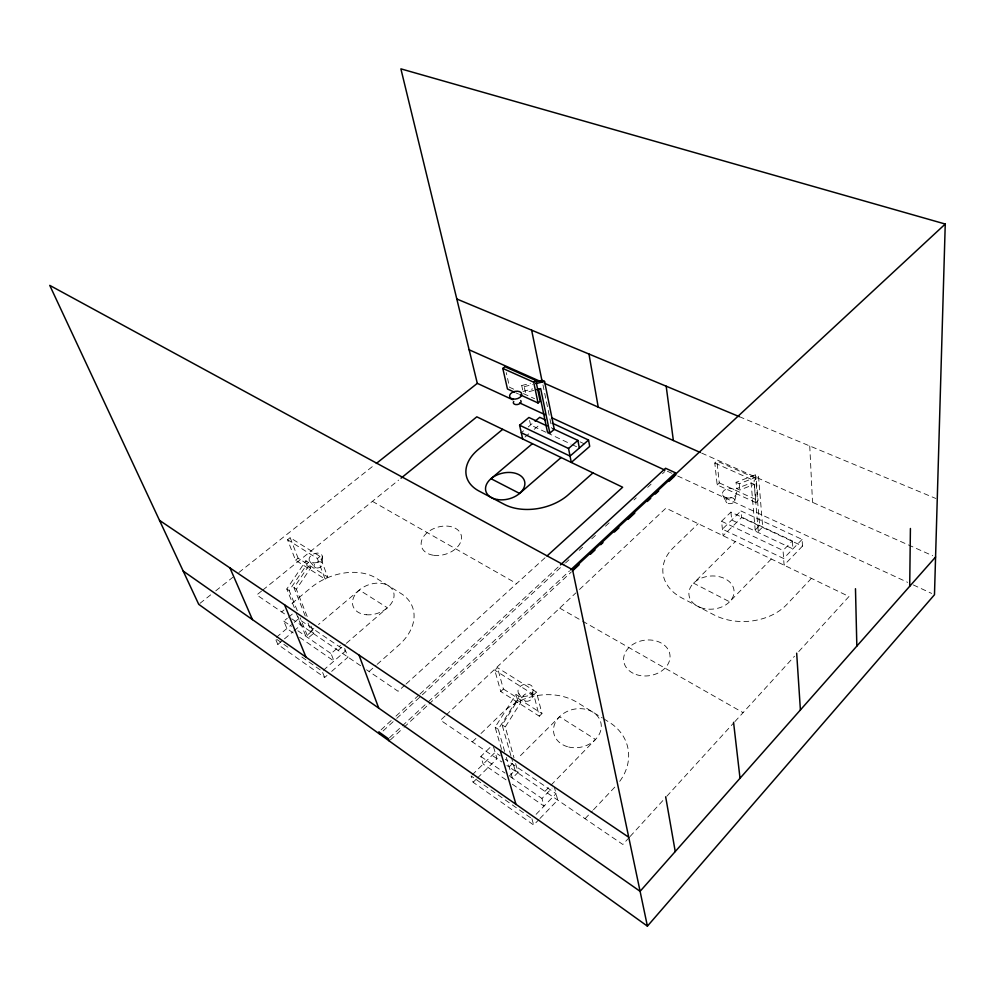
<?xml version="1.0" encoding="UTF-8"?>
<svg xmlns="http://www.w3.org/2000/svg" width="995" height="995" viewBox="0 0 995 995"><rect width="100%" height="100%" fill="white"/><g stroke="black" fill="none" stroke-linecap="round" stroke-linejoin="round"><path stroke-width="0.75" stroke-dasharray="4.97 3.73" d="M532.375 697.296L533.27 690.095M734.683 500.895L736.462 493.707M501.579 749.409L495.112 727.221L515.995 694.361L519.141 696.363L520.771 702.47L505.249 726.972L513.967 757.717M504.664 751.486L498.246 729.285L519.141 696.363M510.908 755.653L502.127 724.907L517.636 700.468L515.995 694.361M294.321 607.634L286.809 589.003L305.9 560.77L308.313 562.312L310.564 568.17L296.348 589.239L307.604 617.584M297.281 610.669L289.197 590.595L308.313 562.312M305.241 615.992L293.96 587.659L308.151 566.64L305.9 560.77M629.126 837.579L622.845 844.469L506.915 765.453M630.171 836.434L665.767 797.393M666.812 796.249L733.812 722.78M734.87 721.636L794.532 656.202M798.724 651.601L848.971 596.502L665.941 508.134L576.913 591.913M585.06 818.711L592.448 810.875M593.493 809.756L615.631 786.249M811.41 578.369L786.821 604.462A51.367 37.3 -3.5 0 1 713.701 614.736L681.911 597.983A50.347 36.206 -5.1 0 1 673.478 547.548L698.167 523.693M530.621 817.778L471.108 775.963L473.135 782.269L533.681 825.004L538.904 819.582M539.949 818.499L557.71 800.067L554.402 787.294M802.48 546.093L784.085 565.172L783.053 550.484L792.393 540.882L730.915 512.089L721.549 521.243L723.116 535.745L741.573 517.549L740.939 510.957L802.094 539.414L802.48 546.093L741.573 517.549M536.094 814.333L556.056 793.687L505.298 759.247M802.094 539.414L783.612 558.506L722.407 529.153L740.939 510.957M512.35 784.222L544.054 806.112L541.976 798.463L552.051 788.09M544.937 791.361L595.507 739.447L559.551 716.686L517.873 758.202M771.287 559.003L729.609 601.788L693.565 583.182L735.293 541.616M515.634 763.575L518.134 772.356L512.375 778.127L506.38 757.406M758.265 531.417L762.692 526.977L758.513 476.232L755.367 474.839L736.064 482.326L736.673 488.595L739.832 490.037L754.235 484.329L758.265 531.417L755.205 529.974L751.101 482.923L736.673 488.595M509.34 776.038L515.087 770.292L511.33 757.12M755.205 529.974L759.645 525.547L755.367 474.839M509.104 766.934L513.482 762.568M539.315 716.201L541.964 713.589L536.504 692.122L497.475 667.657L494.789 670.182L500.759 691.537L539.315 716.201L533.805 694.746L494.789 670.182M755.951 502.637L758.053 500.572L756.212 478.508L716.935 461.033L714.796 463.048L717.171 484.901L755.951 502.637L754.073 480.585L756.212 478.508M473.135 782.269L476.394 779.06M477.476 777.99L497.027 758.712L493.259 745.989M472.202 774.881L495.137 752.357L500.224 755.802M506.02 779.844L483.197 764.085L480.846 756.474L491.779 745.79M533.805 694.746L536.504 692.122M472.326 741.872L476.655 737.693M480.983 733.514L502.637 712.594A54.638 43.73 -15.5 0 1 577.224 702.445L602.348 717.98M500.759 691.537L503.395 689.013L497.475 667.657M717.171 484.901L719.273 482.886L716.935 461.033M445.063 715.977L440.549 720.218L501.791 761.959M446.195 714.92L575.782 592.97M390.388 739.932L402.888 728.328M404.032 727.27L427.9 705.107M429.032 704.05L571.142 572.175M389.555 737.705L427.141 702.88M428.285 701.823L569.501 570.956M381.11 729.795L391.396 720.343M395.96 716.139L418.808 695.132M419.952 694.075L559.339 565.944M383.087 730.964L395.624 719.41M396.769 718.353L564.414 564.003M565.546 562.959L568.966 559.812M579.227 550.359L582.66 547.213M591.776 538.805L596.341 534.613M605.457 526.206L610.022 522.002M633.977 499.963L636.253 497.861M647.658 487.351L651.078 484.204M662.483 473.707L664.76 471.605M404.965 685.033L398.087 691.276L366.558 669.784M406.109 683.988L545.894 556.989M369.095 671.513L375.986 665.394M377.13 664.374L398.958 645.021A49.489 34.924 -21 0 0 400.997 593.505L376.197 578.17A48.792 33.743 -21.5 0 0 310.987 587.684L289.868 605.134M287.916 647.198L275.217 638.28L277.841 644.437L324.668 677.483L327.007 675.456M331.671 671.389L348.001 657.135L344.693 648.417M323.35 670.269L345.638 650.917L298.438 618.89L292.63 623.741M338.126 650.407L345.165 644.312M346.335 643.305L387.416 607.771L359.344 590.01L318.499 624.549M299.619 637.322L333.972 661.041L331.049 653.578L340.452 645.469M310.987 626.091L313.811 633.181L308.239 637.907L300.167 617.833M310.328 631.464L313.823 628.504M308.064 623.081L311.46 631.589L305.888 636.29L297.791 616.228M277.841 644.437L292.853 631.837M293.998 630.867L300.925 625.059L295.95 612.709M524.987 437.054L529.576 433.198M534.166 429.355L538.755 425.499M276.386 637.31L291.51 624.673M521.293 432.726L523.606 430.785M528.208 426.942L533.967 422.129M293.251 632.932L286.896 628.541L283.824 621.141L287.306 618.243M288.475 617.273L293.127 613.417M325.129 579.152L327.703 577.025L320.004 556.404L290.154 537.686L287.555 539.75L295.54 560.21L325.129 579.152L317.393 558.531L287.555 539.75M281.66 611.913L283.998 609.972M317.393 558.531L320.004 556.404M295.54 560.21L298.09 558.145L327.703 577.025M261.573 591.055L256.76 594.948L286.05 614.91M262.779 590.085L398.647 480.1M199.945 603.368L210.89 594.687M215.766 590.831L232.793 577.311M238.875 572.498L373.896 465.374M736.064 482.326L739.235 483.757L758.513 476.232M533.768 390.401L525.484 392.577L524.203 386.669L521.716 385.538L522.673 389.965M522.997 391.445L532.661 388.908M524.203 386.669L532.922 384.418M521.716 385.538L530.422 383.299M739.335 416.656L935.822 498.47M701.649 453.086L932.75 555.745M714.796 463.048L754.073 480.585M751.101 482.923L754.235 484.329M513.731 389.194L509.552 387.291L506.256 372.603M523.457 393.634L534.589 398.696M719.273 482.886L758.053 500.572M515.808 392.801L518.582 394.07M667.309 471.207L672.023 473.384M677.67 475.996L907.676 582.349M913.323 584.948L931.668 593.43M579.973 441.817L586.926 445.076M545.882 432.228L530.559 424.989L529.576 420.487M547.275 432.887L570.968 444.081M572.361 444.74L576.553 446.705M721.549 521.243L783.053 550.484M372.391 501.343L516.629 583.567M559.688 608.119L581.267 620.407M582.61 621.178L743.054 712.644M603.666 718.8L608.952 722.059A55.62 45.384 -13.8 0 1 619.039 782.269M503.395 689.013L541.964 713.589M308.151 566.64L310.564 568.17M517.636 700.468L520.771 702.47M293.96 587.659L296.348 589.239M502.127 724.907L505.249 726.972M286.809 589.003L289.197 590.595M495.112 727.221L498.246 729.285M311.46 631.589L313.811 633.181M515.087 770.292L518.134 772.356M291.796 618.828L361.16 666.103M283.824 621.141L291.485 626.402M297.866 630.78L331.049 653.578M480.846 756.474L505.05 773.09M510.137 776.585L541.976 798.463M301.871 657.011L322.181 671.289L324.668 677.483M309.793 561.379L314.519 567.026M518.868 693.826L523.196 699.672M722.743 495.012L725.927 501.716M290.154 537.686L298.09 558.145M531.89 818.674L533.681 825.004M542.959 384.804L551.839 428.211M730.915 512.089L731.723 520.012L792.903 548.904L792.393 540.882M739.235 483.757L739.832 490.037M809.743 445.971L812.529 502.338M322.368 556.516L322.542 563.916M726.263 497.711A7.077 4.801 -5 0 0 736.549 492.724A7.077 4.801 -5 0 0 725.678 489.416A7.077 4.801 -5 0 0 726.263 497.711M728.166 503.445A4.515 3.084 -4.9 0 0 734.733 500.261A4.515 3.084 -4.9 0 0 727.805 498.122A4.515 3.084 -4.9 0 0 728.166 503.445M522.81 696.201A7.798 6.02 -15.5 0 0 533.233 688.515A7.798 6.02 -15.5 0 0 520.87 685.941A7.798 6.02 -15.5 0 0 522.81 696.201M525.696 701.189A4.975 3.856 -15.5 0 0 532.35 696.289A4.975 3.856 -15.5 0 0 524.464 694.61A4.975 3.856 -15.5 0 0 525.696 701.189M700.306 607.472A22.649 16.579 -5 0 0 734.086 591.577A22.649 16.579 -5 0 0 700.057 578.717A22.649 16.579 -5 0 0 700.306 607.472M568.705 747.021A24.116 19.291 -12.9 0 0 601.017 723.377A24.116 19.291 -12.9 0 0 562.473 714.186A24.116 19.291 -12.9 0 0 568.705 747.021M636.128 674.535A23.308 17.885 -8.1 0 0 670.033 655.829A23.308 17.885 -8.1 0 0 634.337 643.554A23.308 17.885 -8.1 0 0 636.128 674.535M313.811 562.946A6.915 4.577 -21 0 0 322.181 555.583A6.915 4.577 -21 0 0 311.136 555.484A6.915 4.577 -21 0 0 313.811 562.946M317.094 568.033A4.415 2.935 -21.1 0 0 322.43 563.319A4.415 2.935 -21.1 0 0 315.378 563.245A4.415 2.935 -21.1 0 0 317.094 568.033M366.284 614.748A21.467 14.937 -20.2 0 0 393.734 592.572A21.467 14.937 -20.2 0 0 359.804 589.637A21.467 14.937 -20.2 0 0 366.284 614.748M433.882 555.309A20.671 14.092 -16.6 0 0 461.319 535.621A20.671 14.092 -16.6 0 0 428.77 531.417A20.671 14.092 -16.6 0 0 433.882 555.309"/><path stroke-width="1.49" d="M909.704 586.279L910.413 528.494M512.574 399.667L477.301 383.349L400.885 68.854L945.25 224.037L934.479 594.736L647.409 926.146L198.726 604.338L49.75 285.378L572.548 569.712L647.409 926.146M935.586 557.001L640.096 891.321L183.192 571.068M572.548 569.712L945.25 224.037M572.274 571.118L579.102 564.787M590.47 554.227L595.01 550.011M600.694 544.738L602.97 542.623M614.338 532.076L618.89 527.86M627.982 519.415L634.81 513.084M647.31 501.48L650.718 498.308M655.27 494.092L658.678 490.933M668.914 481.431L674.598 476.157M570.645 569.899L675.418 472.799L665.58 468.259L560.471 564.886M547.039 555.944L622.659 487.239L476.816 416.83L401.06 478.147M592.958 472.899L568.332 494.751A45.198 29.949 -12.5 0 1 504.229 504.341L479.068 491.07A44.526 29.079 -13.2 0 1 478.259 449.516L502.699 429.33M552.287 423.161L588.542 440.039L570.035 456.096L521.293 432.726M561.118 457.526L519.589 493.445L490.995 478.694L532.412 443.671M588.542 440.039L589.712 446.382L571.292 462.439L568.543 448.484L577.884 440.412L552.71 428.621M538.494 388.945L547.424 431.954L549.849 433.099L554.277 429.355L544.526 381.408L542.039 380.314L536.23 381.806M535.123 421.171L539.725 417.315L545.31 419.915M522.686 438.982L519.614 425.213L528.93 417.477L547.113 425.997M519.975 394.704L538.046 402.975L540.148 401.234L535.82 380.463L504.938 366.732L502.811 368.424L507.462 388.983L514.415 392.154M538.046 402.975L533.693 382.204L535.82 380.463M376.334 463.446L477.301 383.349M536.529 389.667L540.671 388.585L549.849 433.099M535.82 383.66L544.526 381.408M456.804 298.998L739.335 416.656M469.142 349.792L540.036 381.284M544.29 383.174L700.231 452.451M502.811 368.424L533.693 382.204M519.626 402.925L545.024 414.666M552.088 417.937L664.971 470.125M519.614 425.213L568.543 448.484M159.511 520.36L628.74 837.255M229.957 567.946L252.456 619.624M284.57 604.823L305.975 657.135M379.667 734.111L378.821 731.885L388.423 738.763L389.244 740.989M359.008 655.096L378.722 708.129M500.199 750.441L515.957 804.308M531.628 330.153L542.3 382.291M577.884 440.412L579.339 448.024M588.965 354.033L598.219 407.142M665.667 796.784L675.244 851.558M675.418 472.799L675.729 475.1M666.177 386.184L673.366 440.524M733.564 722.358L740.019 778.264M796.672 653.18L800.403 709.945M855.476 588.717L856.844 646.091M520.733 400.537A3.968 2.463 -12.5 0 1 517.151 404.579A3.968 2.463 -12.5 0 1 513.731 401.408M512.811 398.995A6.206 3.831 -12.6 0 0 521.79 394.194A6.206 3.831 -12.6 0 0 512.425 392.316A6.206 3.831 -12.6 0 0 512.811 398.995M497.289 499.527A19.999 13.258 -13.6 0 0 524.763 482.09A19.999 13.258 -13.6 0 0 493.557 476.829A19.999 13.258 -13.6 0 0 497.289 499.527"/></g></svg>
